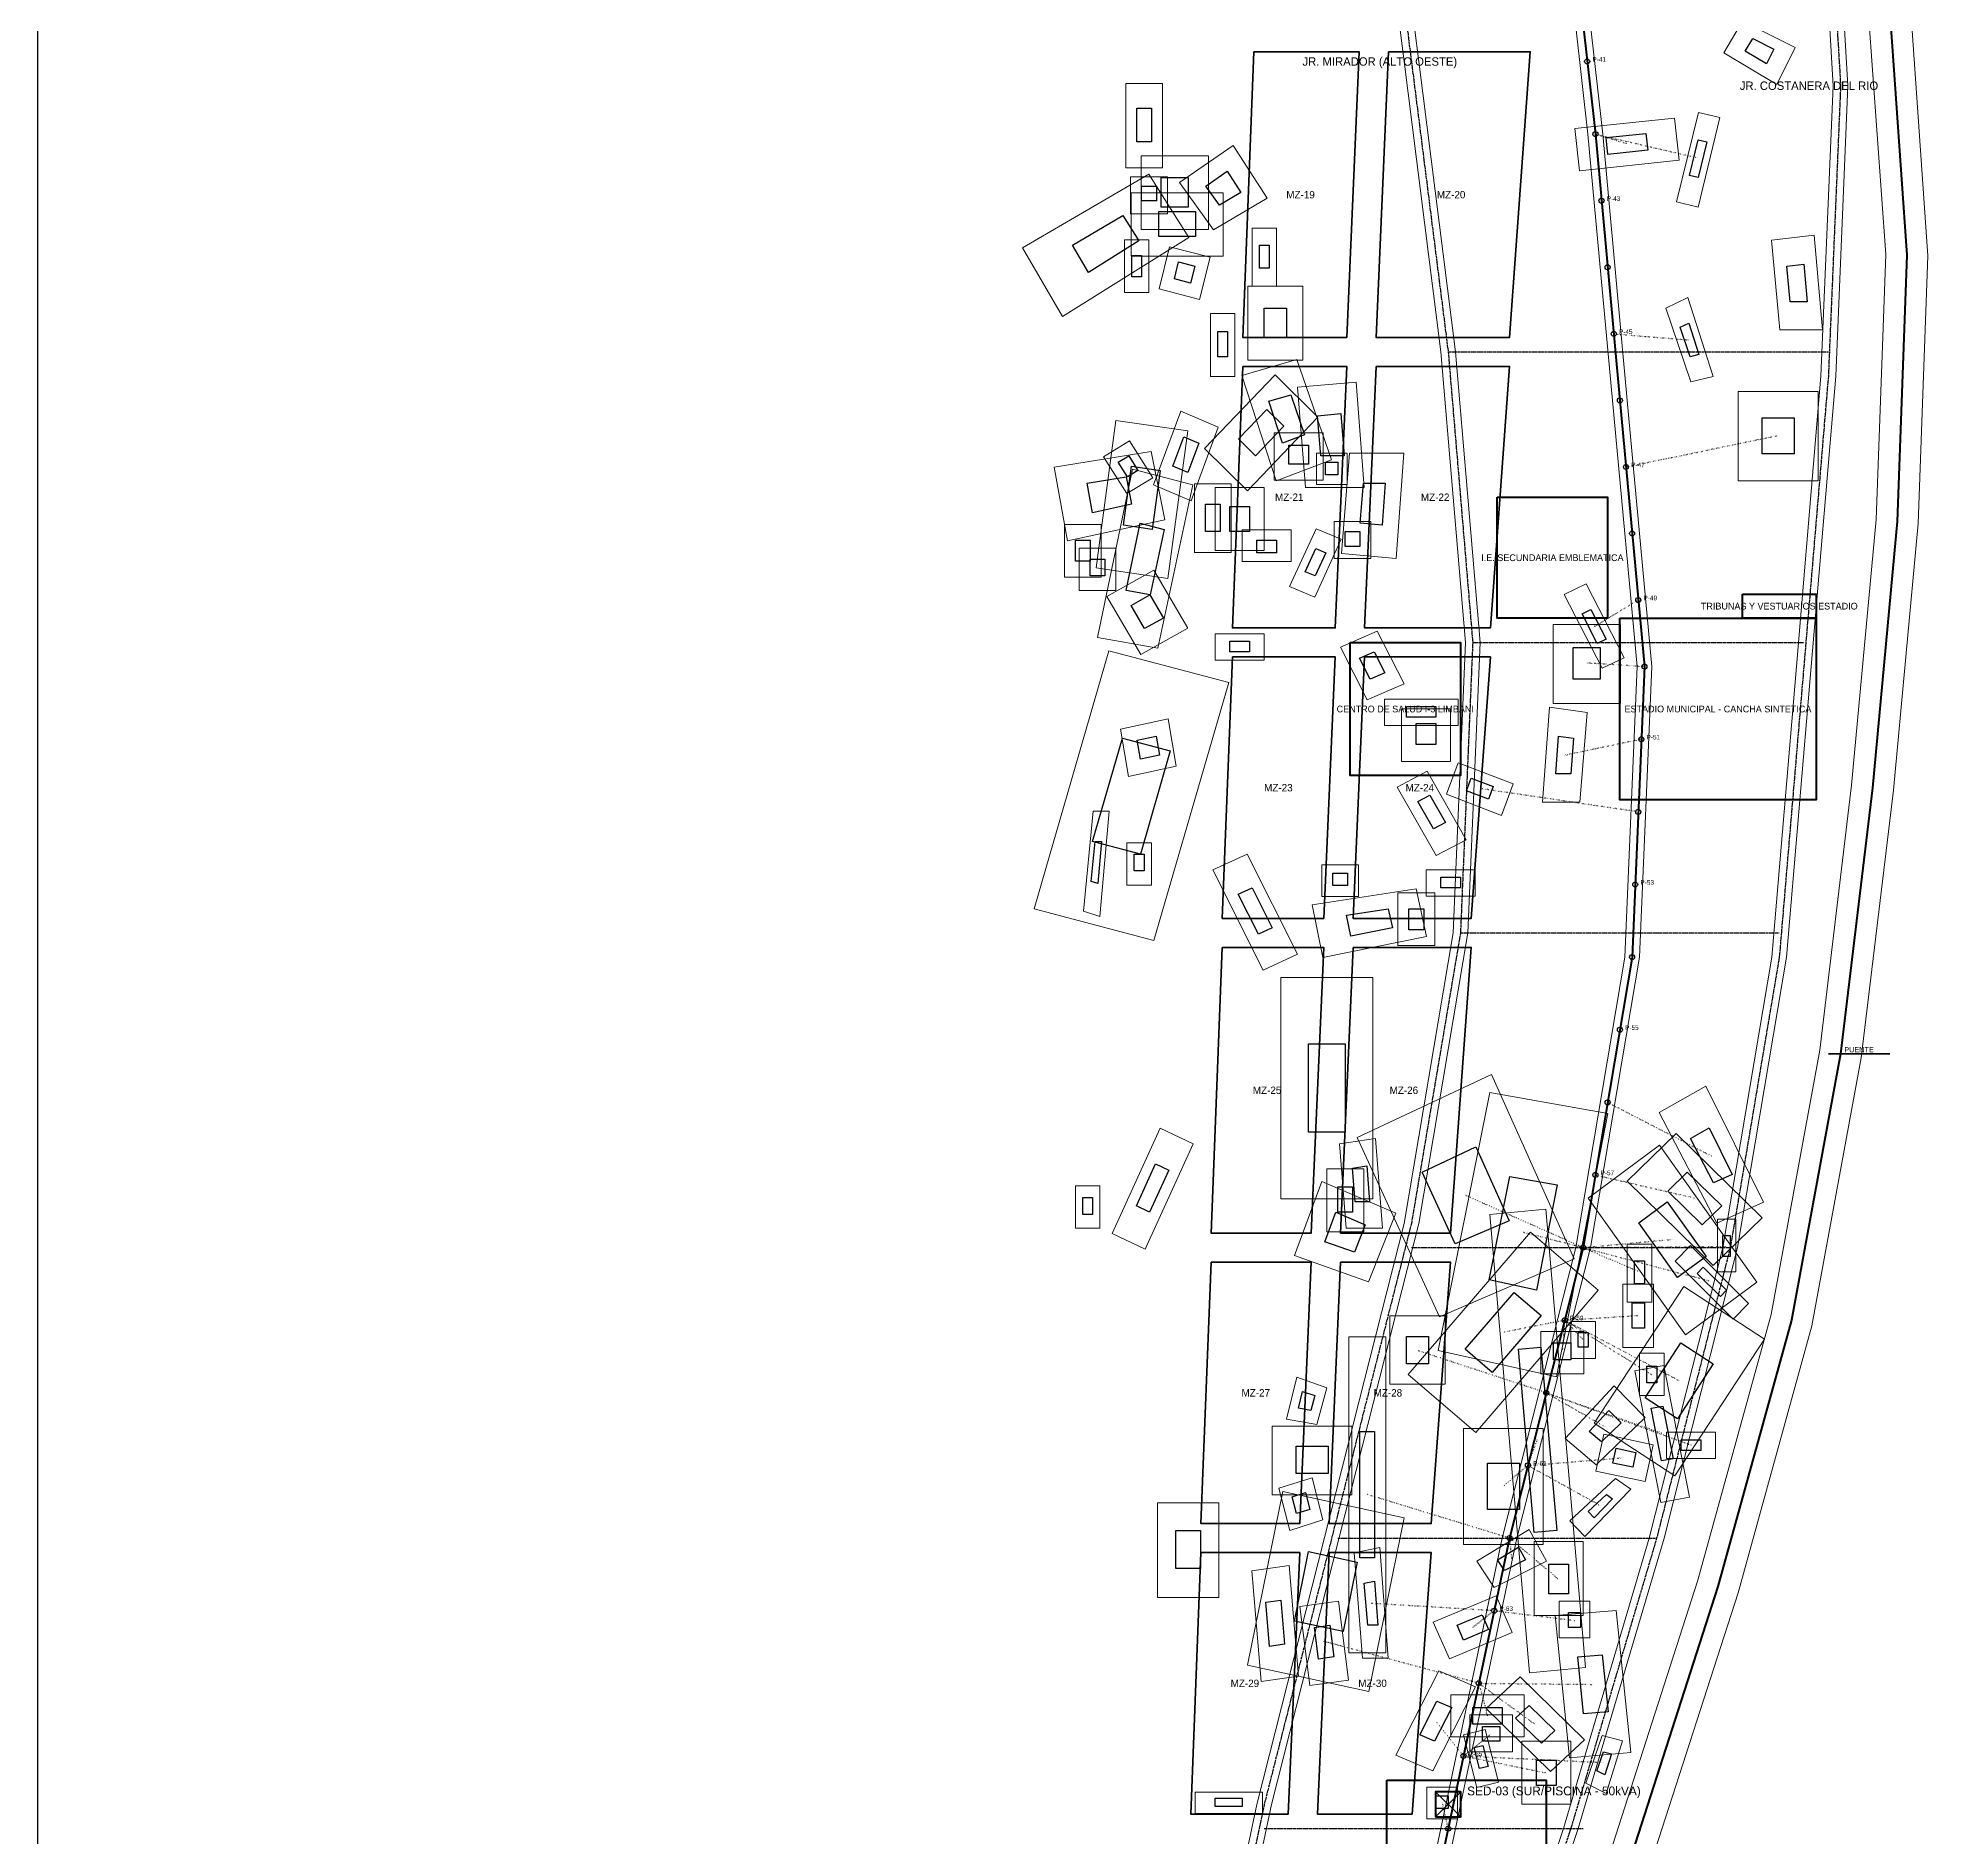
# Model space of a CAD drawing. Header units: metres. Extents: x 424745 to 426235, y 8434360 to 8437068.
# Drawn here: x 424745 to 425645, y 8434870 to 8435724 of the extents above; entities that cross this region are included whole.
import ezdxf
from ezdxf.enums import TextEntityAlignment as Align

# ---------------------------------------------------------------- set-up
doc = ezdxf.new("R2010")
doc.units = ezdxf.units.M
doc.linetypes.add('DASHED', pattern=[1.524, 1.27, -0.254])
doc.linetypes.add('DOT', pattern=[0.508, 0, -0.508])
for name, color, linetype in [('00_ORTOFOTO_SATELITAL', 7, 'Continuous'), ('03_VIAS_EJES', 8, 'DASHED'), ('14_ACOMETIDAS_DOMICILIARIAS', 50, 'DOT'), ('15_SUBESTACIONES_SED', 30, 'Continuous'), ('16_POSTES_PROYECTADOS', 2, 'Continuous'), ('17_TEXTOS_ROTULOS', 7, 'Continuous')]:
    doc.layers.add(name, color=color, linetype=linetype)
for name, color, linetype, lineweight in [('01_MANZANAS_ORGANICAS', 6, 'Continuous', 35), ('02_HUELLAS_EDIFICACIONES', 4, 'Continuous', 25), ('02_LOTES_PREDIALES', 7, 'Continuous', 15), ('03_VIAS_BORDES', 7, 'Continuous', 20), ('06_EQUIPAMIENTO_ESTADIO', 5, 'Continuous', 40), ('07_EQUIPAMIENTO_PISCINA', 30, 'Continuous', 40), ('08_EQUIPAMIENTO_CIVICO', 2, 'Continuous', 40), ('10_PUENTES_VEHICULARES', 1, 'Continuous', 35), ('10_RIO_CAUCE', 140, 'Continuous', 40), ('10_RIO_ORILLAS', 140, 'Continuous', 20), ('12_RED_PRIMARIA_MT', 1, 'Continuous', 50)]:
    doc.layers.add(name, color=color, linetype=linetype, lineweight=lineweight)
picture_1 = doc.add_image_def('image1.jpg', size_in_pixel=(1280, 2304))

msp = doc.modelspace()

# ---------------------------------------------------------------- linework, layer by layer
at = {"layer": '01_MANZANAS_ORGANICAS'}
for points in [[(425321.78, 8435717.71), (425371.8, 8435717.71), (425365.89, 8435582.16), (425316.53, 8435582.16)], [(425385.77, 8435717.71), (425453.04, 8435717.71), (425443.19, 8435582.16), (425379.85, 8435582.16)], [(425316.53, 8435568.38), (425365.89, 8435568.38), (425360.43, 8435444.31), (425311.68, 8435444.31)], [(425379.85, 8435568.38), (425443.19, 8435568.38), (425434.09, 8435444.31), (425374.4, 8435444.31)], [(425311.68, 8435430.53), (425360.43, 8435430.53), (425354.97, 8435306.46), (425306.83, 8435306.46)], [(425374.4, 8435430.53), (425434.09, 8435430.53), (425425, 8435306.46), (425368.94, 8435306.46)], [(425306.83, 8435292.68), (425354.97, 8435292.68), (425349.06, 8435157.13), (425301.57, 8435157.13)], [(425368.94, 8435292.68), (425425, 8435292.68), (425415.15, 8435157.13), (425363.03, 8435157.13)], [(425301.57, 8435143.34), (425349.06, 8435143.34), (425343.61, 8435019.28), (425296.72, 8435019.28)], [(425363.03, 8435143.34), (425415.15, 8435143.34), (425406.05, 8435019.28), (425357.57, 8435019.28)], [(425296.72, 8435005.5), (425343.61, 8435005.5), (425338.15, 8434881.43), (425291.87, 8434881.43)], [(425357.57, 8435005.5), (425406.05, 8435005.5), (425396.96, 8434881.43), (425352.12, 8434881.43)]]:
    msp.add_lwpolyline(points, close=True, dxfattribs=at)
at = {"layer": '02_HUELLAS_EDIFICACIONES'}
for points in [[(425565.12, 8435712), (425555.09, 8435718), (425558.59, 8435724), (425568.62, 8435719)], [(425273.22, 8435675), (425266.25, 8435675), (425266.25, 8435691), (425273.22, 8435691)], [(425489.91, 8435669), (425489, 8435677), (425507.91, 8435679), (425508.81, 8435671)], [(425532.69, 8435658), (425528.56, 8435659), (425532.75, 8435676), (425536.84, 8435675)], [(425275.56, 8435647), (425268.56, 8435647), (425268.56, 8435654), (425275.56, 8435654)], [(425290.69, 8435644), (425277.88, 8435644), (425277.88, 8435658), (425290.69, 8435658)], [(425305.47, 8435645), (425299, 8435654), (425309.22, 8435661), (425315.66, 8435651)], [(425243.28, 8435613), (425235.69, 8435626), (425259.66, 8435640), (425267.25, 8435628)], [(425294.19, 8435630), (425276.72, 8435630), (425276.72, 8435642), (425294.19, 8435642)], [(425329.09, 8435615), (425324.44, 8435615), (425324.44, 8435626), (425329.09, 8435626)], [(425268.56, 8435611), (425263.91, 8435611), (425263.91, 8435621), (425268.56, 8435621)], [(425291.78, 8435608), (425284.12, 8435610), (425286.09, 8435618), (425293.78, 8435616)], [(425576.34, 8435599), (425574.78, 8435616), (425582.84, 8435617), (425584.44, 8435599)], [(425337.25, 8435582), (425326.78, 8435582), (425326.78, 8435596), (425337.25, 8435596)], [(425309.31, 8435573), (425304.66, 8435573), (425304.66, 8435585), (425309.31, 8435585)], [(425528.84, 8435573), (425524.09, 8435587), (425528.28, 8435589), (425533.03, 8435574)], [(425335.38, 8435532), (425328.88, 8435552), (425339.34, 8435555), (425345.88, 8435536)], [(425322.69, 8435526), (425314.56, 8435534), (425327.94, 8435548), (425336.09, 8435540)], [(425353.56, 8435526), (425352.03, 8435545), (425363.16, 8435546), (425364.69, 8435526)], [(425578.22, 8435527), (425563.06, 8435527), (425563.06, 8435544), (425578.22, 8435544)], [(425290.56, 8435518), (425283.44, 8435521), (425288.62, 8435535), (425295.72, 8435532)], [(425347.72, 8435522), (425338.41, 8435522), (425338.41, 8435531), (425347.72, 8435531)], [(425261.91, 8435516), (425257.47, 8435523), (425262.44, 8435526), (425266.84, 8435519)], [(425273.62, 8435491), (425260, 8435493), (425263.78, 8435521), (425277.41, 8435519)], [(425361.69, 8435517), (425355.88, 8435517), (425355.88, 8435523), (425361.69, 8435523)], [(425245.31, 8435499), (425242.75, 8435513), (425261.19, 8435516), (425263.75, 8435503)], [(425382.66, 8435493), (425372.31, 8435494), (425373.81, 8435513), (425384.12, 8435513)], [(425305.81, 8435490), (425298.84, 8435490), (425298.84, 8435503), (425305.81, 8435503)], [(425319.78, 8435490), (425310.47, 8435490), (425310.47, 8435502), (425319.78, 8435502)], [(425272.66, 8435460), (425261.19, 8435462), (425267.81, 8435494), (425279.28, 8435491)], [(425244.12, 8435476), (425237.16, 8435476), (425237.16, 8435486), (425244.12, 8435486)], [(425332.59, 8435480), (425323.28, 8435480), (425323.28, 8435486), (425332.59, 8435486)], [(425350.91, 8435469), (425346.16, 8435471), (425351.19, 8435482), (425355.97, 8435480)], [(425372.16, 8435483), (425365.19, 8435483), (425365.19, 8435490), (425372.16, 8435490)], [(425251.12, 8435469), (425244.12, 8435469), (425244.12, 8435477), (425251.12, 8435477)], [(425270, 8435444), (425263.53, 8435455), (425272.44, 8435460), (425278.91, 8435449)], [(425484.84, 8435437), (425477.62, 8435451), (425481.81, 8435453), (425489.03, 8435439)], [(425319.78, 8435433), (425310.47, 8435433), (425310.47, 8435438), (425319.78, 8435438)], [(425377.06, 8435420), (425371.94, 8435430), (425378.94, 8435433), (425384.03, 8435423)], [(425486.25, 8435420), (425473.44, 8435420), (425473.44, 8435435), (425486.25, 8435435)], [(425408.25, 8435402), (425394.28, 8435402), (425394.28, 8435407), (425408.25, 8435407)], [(425268, 8435337), (425245.25, 8435343), (425259.44, 8435392), (425282.19, 8435386)], [(425268, 8435382), (425266.47, 8435391), (425275.53, 8435393), (425277.06, 8435384)], [(425408.25, 8435389), (425398.94, 8435389), (425398.94, 8435399), (425408.25, 8435399)], [(425472.25, 8435375), (425465.12, 8435375), (425466.47, 8435393), (425473.59, 8435392)], [(425407.03, 8435349), (425399.62, 8435362), (425405.34, 8435365), (425412.75, 8435352)], [(425433.16, 8435363), (425422.72, 8435367), (425424.97, 8435373), (425435.41, 8435369)], [(425247.72, 8435323), (425244.66, 8435324), (425246.47, 8435343), (425249.5, 8435343)], [(425269.75, 8435329), (425265.09, 8435329), (425265.09, 8435337), (425269.75, 8435337)], [(425323.97, 8435299), (425314.44, 8435318), (425320.97, 8435321), (425330.5, 8435302)], [(425366.34, 8435322), (425359.38, 8435322), (425359.38, 8435328), (425366.34, 8435328)], [(425419.91, 8435321), (425410.59, 8435321), (425410.59, 8435326), (425419.91, 8435326)], [(425367.88, 8435298), (425365.84, 8435308), (425385.56, 8435311), (425387.56, 8435302)], [(425402.44, 8435301), (425395.44, 8435301), (425395.44, 8435311), (425402.44, 8435311)], [(425365.19, 8435205), (425347.72, 8435205), (425347.72, 8435247), (425365.19, 8435247)], [(425540.03, 8435181), (425529.09, 8435202), (425537.94, 8435207), (425548.88, 8435185)], [(425417.38, 8435152), (425401.72, 8435186), (425427.25, 8435198), (425442.94, 8435163)], [(425272.38, 8435167), (425266.12, 8435170), (425275.22, 8435190), (425281.47, 8435187)], [(425369.84, 8435172), (425368.59, 8435188), (425375.44, 8435189), (425376.72, 8435172)], [(425534.56, 8435161), (425518.25, 8435177), (425527.56, 8435186), (425543.88, 8435170)], [(425368.69, 8435167), (425361.69, 8435167), (425361.69, 8435179), (425368.69, 8435179)], [(425455.94, 8435130), (425433.5, 8435135), (425443.28, 8435184), (425465.72, 8435180)], [(425245.28, 8435166), (425240.62, 8435166), (425240.62, 8435174), (425245.28, 8435174)], [(425369.53, 8435148), (425355.5, 8435153), (425360.69, 8435167), (425374.72, 8435161)], [(425522.97, 8435136), (425504.5, 8435162), (425518.06, 8435172), (425536.56, 8435146)], [(425547.94, 8435146), (425544.44, 8435146), (425544.44, 8435156), (425547.94, 8435156)], [(425507.19, 8435133), (425502.53, 8435133), (425502.53, 8435144), (425507.19, 8435144)], [(425543.28, 8435127), (425532.22, 8435138), (425535.12, 8435141), (425546.19, 8435130)], [(425434.97, 8435091), (425422.12, 8435102), (425445.31, 8435129), (425458.16, 8435118)], [(425507.19, 8435112), (425501.38, 8435112), (425501.38, 8435124), (425507.19, 8435124)], [(425404.75, 8435095), (425394.28, 8435095), (425394.28, 8435108), (425404.75, 8435108)], [(425472.28, 8435097), (425464.12, 8435097), (425464.12, 8435105), (425472.28, 8435105)], [(425480.44, 8435103), (425475.78, 8435103), (425475.78, 8435110), (425480.44, 8435110)], [(425522.88, 8435069), (425507.56, 8435079), (425524.56, 8435105), (425539.88, 8435095)], [(425454.91, 8435015), (425447.38, 8435102), (425458.03, 8435103), (425465.56, 8435016)], [(425513.03, 8435086), (425508.38, 8435086), (425508.38, 8435094), (425513.03, 8435094)], [(425348.81, 8435073), (425343.06, 8435074), (425345, 8435082), (425350.75, 8435080)], [(425486.84, 8435058), (425481, 8435063), (425490.31, 8435073), (425496.16, 8435067)], [(425515.38, 8435049), (425510.47, 8435074), (425515.94, 8435075), (425520.84, 8435050)], [(425379.16, 8435003), (425372.16, 8435003), (425372.16, 8435063), (425379.16, 8435063)], [(425533.97, 8435054), (425524.66, 8435054), (425524.66, 8435059), (425533.97, 8435059)], [(425357.03, 8435043), (425341.91, 8435043), (425341.91, 8435056), (425357.03, 8435056)], [(425501.66, 8435046), (425492.25, 8435048), (425493.78, 8435055), (425503.16, 8435053)], [(425447.84, 8435026), (425432.69, 8435026), (425432.69, 8435048), (425447.84, 8435048)], [(425342.03, 8435024), (425340, 8435032), (425346.28, 8435034), (425348.34, 8435026)], [(425483.34, 8435022), (425480.44, 8435025), (425489.16, 8435033), (425492.06, 8435031)], [(425296.5, 8434998), (425284.88, 8434998), (425284.88, 8435016), (425296.5, 8435016)], [(425364.16, 8434968), (425341.09, 8434973), (425347.78, 8435006), (425370.84, 8435001)], [(425440.81, 8434997), (425437.53, 8435002), (425447.47, 8435008), (425450.75, 8435002)], [(425471.12, 8434986), (425461.81, 8434986), (425461.81, 8435000), (425471.12, 8435000)], [(425375.88, 8434971), (425374.25, 8434991), (425379.12, 8434992), (425380.75, 8434971)], [(425329.25, 8434961), (425327.47, 8434982), (425334.59, 8434983), (425336.38, 8434962)], [(425352.47, 8434955), (425350.56, 8434970), (425357.88, 8434971), (425359.78, 8434956)], [(425421.31, 8434964), (425418.25, 8434971), (425430.19, 8434976), (425433.25, 8434969)], [(425476.94, 8434970), (425471.12, 8434970), (425471.12, 8434977), (425476.94, 8434977)], [(425478.31, 8434929), (425475.56, 8434956), (425487.19, 8434957), (425489.94, 8434930)], [(425407.56, 8434916), (425400.56, 8434919), (425408.72, 8434935), (425415.72, 8434932)], [(425458.31, 8434915), (425446.09, 8434927), (425452.5, 8434933), (425464.72, 8434921)], [(425439.69, 8434924), (425425.72, 8434924), (425425.72, 8434932), (425439.69, 8434932)], [(425438.53, 8434916), (425430.38, 8434916), (425430.38, 8434923), (425438.53, 8434923)], [(425428.88, 8434903), (425426.34, 8434913), (425430.44, 8434914), (425432.97, 8434904)], [(425465.28, 8434895), (425455.97, 8434895), (425455.97, 8434907), (425465.28, 8434907)], [(425488.47, 8434900), (425484.62, 8434902), (425487.75, 8434911), (425491.59, 8434910)], [(425316.31, 8434885), (425303.5, 8434885), (425303.5, 8434889), (425316.31, 8434889)], [(425414.06, 8434884), (425408.25, 8434884), (425408.25, 8434890), (425414.06, 8434890)]]:
    msp.add_lwpolyline(points, close=True, dxfattribs=at)
at = {"layer": '02_LOTES_PREDIALES'}
for points in [[(425570.025, 8435702.28), (425544.95, 8435717.28), (425553.7, 8435732.28), (425578.775, 8435719.78)], [(425278.455, 8435662.625), (425261.03, 8435662.625), (425261.03, 8435702.625), (425278.455, 8435702.625)], [(425532.675, 8435643.99), (425522.35, 8435646.49), (425532.825, 8435688.99), (425543.05, 8435686.49)], [(425476.425, 8435661.245), (425474.15, 8435681.245), (425521.425, 8435686.245), (425523.675, 8435666.245)], [(425302.68, 8435633.225), (425286.505, 8435655.725), (425312.055, 8435673.225), (425328.155, 8435648.225)], [(425300.305, 8435633.365), (425268.28, 8435633.365), (425268.28, 8435668.365), (425300.305, 8435668.365)], [(425231.025, 8435592.135), (425212.05, 8435624.635), (425271.975, 8435659.635), (425290.95, 8435629.635)], [(425280.825, 8435640.865), (425263.325, 8435640.865), (425263.325, 8435658.365), (425280.825, 8435658.365)], [(425307.315, 8435620.775), (425263.64, 8435620.775), (425263.64, 8435650.775), (425307.315, 8435650.775)], [(425272.055, 8435603.425), (425260.43, 8435603.425), (425260.43, 8435628.425), (425272.055, 8435628.425)], [(425332.585, 8435606.54), (425320.96, 8435606.54), (425320.96, 8435634.04), (425332.585, 8435634.04)], [(425571.465, 8435585.77), (425567.565, 8435628.27), (425587.715, 8435630.77), (425591.715, 8435585.77)], [(425296.055, 8435600.23), (425276.905, 8435605.23), (425281.83, 8435625.23), (425301.055, 8435620.23)], [(425345.125, 8435571.425), (425318.95, 8435571.425), (425318.95, 8435606.425), (425345.125, 8435606.425)], [(425529.275, 8435561.06), (425517.4, 8435596.06), (425527.875, 8435601.06), (425539.75, 8435563.56)], [(425312.82, 8435563.565), (425301.195, 8435563.565), (425301.195, 8435593.565), (425312.82, 8435593.565)], [(425332.41, 8435514.135), (425316.16, 8435564.135), (425342.31, 8435571.635), (425358.66, 8435524.135)], [(425318.76, 8435509.395), (425298.435, 8435529.395), (425331.885, 8435564.395), (425352.26, 8435544.395)], [(425346.39, 8435511), (425342.565, 8435558.5), (425370.39, 8435561), (425374.215, 8435511)], [(425589.605, 8435514.04), (425551.705, 8435514.04), (425551.705, 8435556.54), (425589.605, 8435556.54)], [(425292.045, 8435504.65), (425274.245, 8435512.15), (425287.195, 8435547.15), (425304.945, 8435539.65)], [(425281, 8435467.78), (425246.95, 8435472.78), (425256.4, 8435542.78), (425290.475, 8435537.78)], [(425354.71, 8435514.47), (425331.435, 8435514.47), (425331.435, 8435536.97), (425354.71, 8435536.97)], [(425233.415, 8435485.605), (425227.015, 8435520.605), (425273.115, 8435528.105), (425279.515, 8435495.605)], [(425261.535, 8435508.08), (425250.435, 8435525.58), (425262.86, 8435533.08), (425273.86, 8435515.58)], [(425366.07, 8435512.305), (425351.545, 8435512.305), (425351.545, 8435527.305), (425366.07, 8435527.305)], [(425389.335, 8435477.19), (425363.46, 8435479.69), (425367.21, 8435527.19), (425392.985, 8435527.19)], [(425276.32, 8435434.71), (425247.645, 8435439.71), (425264.195, 8435519.71), (425292.87, 8435512.21)], [(425311.045, 8435480.13), (425293.62, 8435480.13), (425293.62, 8435512.63), (425311.045, 8435512.63)], [(425326.77, 8435480.985), (425303.495, 8435480.985), (425303.495, 8435510.985), (425326.77, 8435510.985)], [(425249.37, 8435468.395), (425231.97, 8435468.395), (425231.97, 8435493.395), (425249.37, 8435493.395)], [(425339.58, 8435475.8), (425316.305, 8435475.8), (425316.305, 8435490.8), (425339.58, 8435490.8)], [(425350.7, 8435458.905), (425338.825, 8435463.905), (425351.4, 8435491.405), (425363.35, 8435486.405)], [(425377.395, 8435477.27), (425359.97, 8435477.27), (425359.97, 8435494.77), (425377.395, 8435494.77)], [(425256.385, 8435462.085), (425238.885, 8435462.085), (425238.885, 8435482.085), (425256.385, 8435482.085)], [(425268.185, 8435431.7), (425252.01, 8435459.2), (425274.285, 8435471.7), (425290.46, 8435444.2)], [(425487.105, 8435425.165), (425469.055, 8435460.165), (425479.53, 8435465.165), (425497.58, 8435430.165)], [(425495.865, 8435408.51), (425463.84, 8435408.51), (425463.84, 8435446.01), (425495.865, 8435446.01)], [(425326.77, 8435428.95), (425303.495, 8435428.95), (425303.495, 8435441.45), (425326.77, 8435441.45)], [(425375.68, 8435410.235), (425362.88, 8435435.235), (425380.38, 8435442.735), (425393.105, 8435417.735)], [(425274.435, 8435295.945), (425217.56, 8435310.945), (425253.035, 8435433.445), (425309.91, 8435418.445)], [(425418.735, 8435397.98), (425383.81, 8435397.98), (425383.81, 8435410.48), (425418.735, 8435410.48)], [(425262.375, 8435373.75), (425258.55, 8435396.25), (425281.2, 8435401.25), (425285.025, 8435378.75)], [(425415.24, 8435380.99), (425391.965, 8435380.99), (425391.965, 8435405.99), (425415.24, 8435405.99)], [(425476.6, 8435361.695), (425458.775, 8435361.695), (425462.15, 8435406.695), (425479.95, 8435404.195)], [(425408.305, 8435336.295), (425389.78, 8435368.795), (425404.08, 8435376.295), (425422.605, 8435343.795)], [(425439.34, 8435355.35), (425413.24, 8435365.35), (425418.865, 8435380.35), (425444.965, 8435370.35)], [(425248.695, 8435307.4), (425241.045, 8435309.9), (425245.57, 8435357.4), (425253.145, 8435357.4)], [(425273.275, 8435322.31), (425261.625, 8435322.31), (425261.625, 8435342.31), (425273.275, 8435342.31)], [(425326.235, 8435281.945), (425302.41, 8435329.445), (425318.735, 8435336.945), (425342.56, 8435289.445)], [(425371.575, 8435316.87), (425354.175, 8435316.87), (425354.175, 8435331.87), (425371.575, 8435331.87)], [(425426.93, 8435316.95), (425403.63, 8435316.95), (425403.63, 8435329.45), (425426.93, 8435329.45)], [(425354.635, 8435287.92), (425349.535, 8435312.92), (425398.835, 8435320.42), (425403.835, 8435297.92)], [(425407.705, 8435293.665), (425390.205, 8435293.665), (425390.205, 8435318.665), (425407.705, 8435318.665)], [(425378.3, 8435173.425), (425334.625, 8435173.425), (425334.625, 8435278.425), (425378.3, 8435278.425)], [(425409.985, 8435117.44), (425370.835, 8435202.44), (425434.66, 8435232.44), (425473.885, 8435144.94)], [(425465.45, 8435088.87), (425409.35, 8435101.37), (425433.8, 8435223.87), (425489.9, 8435213.87)], [(425541.62, 8435161.845), (425514.27, 8435214.345), (425536.395, 8435226.845), (425563.745, 8435171.845)], [(425270.265, 8435149.45), (425254.615, 8435156.95), (425277.365, 8435206.95), (425292.99, 8435199.45)], [(425539.825, 8435141.815), (425499.05, 8435181.815), (425522.325, 8435204.315), (425563.125, 8435164.315)], [(425365.64, 8435159.52), (425362.515, 8435199.52), (425379.64, 8435202.02), (425382.84, 8435159.52)], [(425526.645, 8435108.775), (425480.47, 8435173.775), (425514.37, 8435198.775), (425560.62, 8435133.775)], [(425373.955, 8435157.685), (425356.455, 8435157.685), (425356.455, 8435187.685), (425373.955, 8435187.685)], [(425248.775, 8435159.49), (425237.125, 8435159.49), (425237.125, 8435179.49), (425248.775, 8435179.49)], [(425376.175, 8435134.05), (425341.1, 8435146.55), (425354.075, 8435181.55), (425389.15, 8435166.55)], [(425452.585, 8434948.505), (425433.76, 8435166.005), (425460.385, 8435168.505), (425479.21, 8434951.005)], [(425427.23, 8435062.53), (425395.105, 8435090.03), (425453.08, 8435157.53), (425485.205, 8435130.03)], [(425550.565, 8435138.785), (425541.815, 8435138.785), (425541.815, 8435163.785), (425550.565, 8435163.785)], [(425510.685, 8435124.375), (425499.035, 8435124.375), (425499.035, 8435151.875), (425510.685, 8435151.875)], [(425549.4, 8435116.275), (425521.75, 8435143.775), (425529, 8435151.275), (425556.675, 8435123.775)], [(425521.635, 8435041.85), (425483.335, 8435066.85), (425525.835, 8435131.85), (425564.135, 8435106.85)], [(425511.555, 8435102.895), (425497.03, 8435102.895), (425497.03, 8435132.895), (425511.555, 8435132.895)], [(425412.595, 8435085.37), (425386.42, 8435085.37), (425386.42, 8435117.87), (425412.595, 8435117.87)], [(425483.965, 8435097.63), (425472.315, 8435097.63), (425472.315, 8435115.13), (425483.965, 8435115.13)], [(425384.425, 8434957.895), (425366.925, 8434957.895), (425366.925, 8435107.895), (425384.425, 8435107.895)], [(425478.4, 8435090.37), (425458, 8435090.37), (425458, 8435110.37), (425478.4, 8435110.37)], [(425516.555, 8435080.105), (425504.93, 8435080.105), (425504.93, 8435100.105), (425516.555, 8435100.105)], [(425351.69, 8435066.265), (425337.315, 8435068.765), (425342.165, 8435088.765), (425356.54, 8435083.765)], [(425514.975, 8435029.245), (425502.7, 8435091.745), (425516.375, 8435094.245), (425528.625, 8435031.745)], [(425484.245, 8435047.155), (425469.645, 8435059.655), (425492.92, 8435084.655), (425507.545, 8435069.655)], [(425368.385, 8435032.92), (425330.585, 8435032.92), (425330.585, 8435065.42), (425368.385, 8435065.42)], [(425459.21, 8435009.365), (425421.335, 8435009.365), (425421.335, 8435064.365), (425459.21, 8435064.365)], [(425507.6, 8435039.16), (425484.075, 8435044.16), (425487.9, 8435061.66), (425511.35, 8435056.66)], [(425540.96, 8435050.085), (425517.685, 8435050.085), (425517.685, 8435062.585), (425540.96, 8435062.585)], [(425338.835, 8435016.035), (425333.76, 8435036.035), (425349.46, 8435041.035), (425354.61, 8435021.035)], [(425478.99, 8435013.15), (425471.74, 8435020.65), (425493.54, 8435040.65), (425500.79, 8435035.65)], [(425376.475, 8434939.53), (425318.8, 8434952.03), (425335.525, 8435034.53), (425393.175, 8435022.03)], [(425305.23, 8434984.17), (425276.18, 8434984.17), (425276.18, 8435029.17), (425305.23, 8435029.17)], [(425435.83, 8434988.915), (425427.63, 8435001.415), (425452.48, 8435016.415), (425460.68, 8435001.415)], [(425373.465, 8434955.43), (425369.39, 8435005.43), (425381.565, 8435007.93), (425385.64, 8434955.43)], [(425478.125, 8434975.71), (425454.85, 8434975.71), (425454.85, 8435010.71), (425478.125, 8435010.71)], [(425325.26, 8434944.38), (425320.81, 8434996.88), (425338.61, 8434999.38), (425343.085, 8434946.88)], [(425348.435, 8434942.385), (425343.66, 8434979.885), (425361.96, 8434982.385), (425366.71, 8434944.885)], [(425414.65, 8434955.03), (425407, 8434972.53), (425436.85, 8434985.03), (425444.5, 8434967.53)], [(425471.665, 8434908.075), (425464.79, 8434975.575), (425493.865, 8434978.075), (425500.74, 8434910.575)], [(425481.32, 8434965.005), (425466.77, 8434965.005), (425466.77, 8434982.505), (425481.32, 8434982.505)], [(425406.705, 8434901.855), (425389.205, 8434909.355), (425409.605, 8434949.355), (425427.105, 8434941.855)], [(425462.69, 8434901.59), (425432.14, 8434931.59), (425448.165, 8434946.59), (425478.715, 8434916.59)], [(425450.19, 8434918.06), (425415.265, 8434918.06), (425415.265, 8434938.06), (425450.19, 8434938.06)], [(425444.665, 8434910.99), (425424.29, 8434910.99), (425424.29, 8434928.49), (425444.665, 8434928.49)], [(425427.74, 8434894.045), (425421.39, 8434919.045), (425431.64, 8434921.545), (425437.965, 8434896.545)], [(425472.255, 8434886.06), (425448.98, 8434886.06), (425448.98, 8434916.06), (425472.255, 8434916.06)], [(425489.025, 8434891.15), (425479.4, 8434896.15), (425487.225, 8434918.65), (425496.825, 8434916.15)], [(425325.955, 8434881.73), (425293.93, 8434881.73), (425293.93, 8434891.73), (425325.955, 8434891.73)], [(425418.41, 8434879.23), (425403.885, 8434879.23), (425403.885, 8434894.23), (425418.41, 8434894.23)]]:
    msp.add_lwpolyline(points, close=True, dxfattribs=at)
at = {"layer": '03_VIAS_BORDES'}
for points in [[(425428.03, 8436999.7), (425422.21, 8436884.83), (425414.06, 8436758.47), (425404.75, 8436620.62), (425398.93, 8436494.26), (425393.11, 8436367.9), (425387.29, 8436230.05), (425387.29, 8436092.2), (425398.93, 8435954.35), (425433.85, 8435862.45), (425468.77, 8435782.04), (425480.41, 8435678.66), (425492.05, 8435552.29), (425503.69, 8435425.93), (425497.87, 8435288.09), (425474.59, 8435150.24), (425439.67, 8435012.39), (425410.57, 8434874.54), (425381.47, 8434736.69), (425346.54, 8434598.84), (425317.44, 8434460.99)], [(425435.03, 8436999.7), (425429.21, 8436884.83), (425421.06, 8436758.47), (425411.75, 8436620.62), (425405.93, 8436494.26), (425400.11, 8436367.9), (425394.29, 8436230.05), (425394.29, 8436092.2), (425405.93, 8435954.35), (425440.85, 8435862.45), (425475.77, 8435782.04), (425487.41, 8435678.66), (425499.05, 8435552.29), (425510.69, 8435425.93), (425504.87, 8435288.09), (425481.59, 8435150.24), (425446.67, 8435012.39), (425417.57, 8434874.54), (425388.47, 8434736.69), (425353.54, 8434598.84), (425324.44, 8434460.99)], [(425358.18, 8436942.27), (425346.54, 8436804.42), (425329.08, 8436666.57), (425317.44, 8436528.72), (425311.62, 8436390.87), (425311.62, 8436253.02), (425323.26, 8436115.18), (425340.72, 8435977.33), (425375.65, 8435850.97), (425393.11, 8435713.12), (425410.57, 8435575.27), (425422.21, 8435437.42), (425416.39, 8435299.57), (425393.11, 8435161.72), (425358.18, 8435023.88), (425323.26, 8434886.03), (425294.16, 8434748.18), (425265.06, 8434610.33)], [(425365.18, 8436942.27), (425353.54, 8436804.42), (425336.08, 8436666.57), (425324.44, 8436528.72), (425318.62, 8436390.87), (425318.62, 8436253.02), (425330.26, 8436115.18), (425347.72, 8435977.33), (425382.65, 8435850.97), (425400.11, 8435713.12), (425417.57, 8435575.27), (425429.21, 8435437.42), (425423.39, 8435299.57), (425400.11, 8435161.72), (425365.18, 8435023.88), (425330.26, 8434886.03), (425301.16, 8434748.18), (425272.06, 8434610.33)], [(425544.43, 8436942.27), (425550.25, 8436781.44), (425556.07, 8436620.62), (425561.89, 8436459.8), (425565.39, 8436298.97), (425570.04, 8436138.15), (425577.03, 8435977.33), (425588.67, 8435839.48), (425596.81, 8435701.63), (425590.99, 8435563.78), (425579.35, 8435425.93), (425567.71, 8435288.09), (425544.43, 8435150.24), (425509.51, 8435012.39), (425468.77, 8434874.54), (425422.21, 8434736.69), (425369.83, 8434598.84)], [(425551.43, 8436942.27), (425557.25, 8436781.44), (425563.07, 8436620.62), (425568.89, 8436459.8), (425572.39, 8436298.97), (425577.04, 8436138.15), (425584.03, 8435977.33), (425595.67, 8435839.48), (425603.81, 8435701.63), (425597.99, 8435563.78), (425586.35, 8435425.93), (425574.71, 8435288.09), (425551.43, 8435150.24), (425516.51, 8435012.39), (425475.77, 8434874.54), (425429.21, 8434736.69), (425376.83, 8434598.84)]]:
    msp.add_lwpolyline(points, dxfattribs=at)
at = {"layer": '03_VIAS_EJES'}
for p, q in [((425414.07, 8435575.27), (425594.49, 8435575.27)), ((425425.71, 8435437.42), (425582.85, 8435437.42)), ((425419.89, 8435299.57), (425571.21, 8435299.57)), ((425396.61, 8435150.24), (425547.93, 8435150.24)), ((425361.68, 8435012.39), (425513.01, 8435012.39)), ((425326.76, 8434874.54), (425478.09, 8434874.54))]:
    msp.add_line(p, q, dxfattribs=at)
for points in [[(425431.53, 8436999.7), (425425.71, 8436884.83), (425417.56, 8436758.47), (425408.25, 8436620.62), (425402.43, 8436494.26), (425396.61, 8436367.9), (425390.79, 8436230.05), (425390.79, 8436092.2), (425402.43, 8435954.35), (425437.35, 8435862.45), (425472.27, 8435782.04), (425483.91, 8435678.66), (425495.55, 8435552.29), (425507.19, 8435425.93), (425501.37, 8435288.09), (425478.09, 8435150.24), (425443.17, 8435012.39), (425414.07, 8434874.54), (425384.97, 8434736.69), (425350.04, 8434598.84), (425320.94, 8434460.99)], [(425361.68, 8436942.27), (425350.04, 8436804.42), (425332.58, 8436666.57), (425320.94, 8436528.72), (425315.12, 8436390.87), (425315.12, 8436253.02), (425326.76, 8436115.18), (425344.22, 8435977.33), (425379.15, 8435850.97), (425396.61, 8435713.12), (425414.07, 8435575.27), (425425.71, 8435437.42), (425419.89, 8435299.57), (425396.61, 8435161.72), (425361.68, 8435023.88), (425326.76, 8434886.03), (425297.66, 8434748.18), (425268.56, 8434610.33)], [(425547.93, 8436942.27), (425553.75, 8436781.44), (425559.57, 8436620.62), (425565.39, 8436459.8), (425568.89, 8436298.97), (425573.54, 8436138.15), (425580.53, 8435977.33), (425592.17, 8435839.48), (425600.31, 8435701.63), (425594.49, 8435563.78), (425582.85, 8435425.93), (425571.21, 8435288.09), (425547.93, 8435150.24), (425513.01, 8435012.39), (425472.27, 8434874.54), (425425.71, 8434736.69), (425373.33, 8434598.84)]]:
    msp.add_lwpolyline(points, dxfattribs=at)
at = {"layer": '06_EQUIPAMIENTO_ESTADIO'}
for points in [[(425553.75, 8435460.4), (425588.67, 8435460.4), (425588.67, 8435448.91), (425553.75, 8435448.91)], [(425495.55, 8435448.91), (425588.67, 8435448.91), (425588.67, 8435362.75), (425495.55, 8435362.75)]]:
    msp.add_lwpolyline(points, close=True, dxfattribs=at)
at = {"layer": '07_EQUIPAMIENTO_PISCINA'}
msp.add_lwpolyline([(425384.97, 8434897.51), (425460.63, 8434897.51), (425460.63, 8434817.1), (425384.97, 8434817.1)], close=True, dxfattribs=at)
at = {"layer": '08_EQUIPAMIENTO_CIVICO'}
for points in [[(425437.35, 8435506.35), (425489.73, 8435506.35), (425489.73, 8435448.91), (425437.35, 8435448.91)], [(425367.51, 8435437.42), (425419.89, 8435437.42), (425419.89, 8435374.24), (425367.51, 8435374.24)]]:
    msp.add_lwpolyline(points, close=True, dxfattribs=at)
at = {"layer": '10_PUENTES_VEHICULARES'}
msp.add_line((425594.49, 8435242.14), (425623.6, 8435242.14), dxfattribs=at)
at = {"layer": '10_RIO_CAUCE'}
msp.add_lwpolyline([(425571.21, 8437011.19), (425573.54, 8436919.29), (425577.03, 8436804.42), (425580.53, 8436666.57), (425585.18, 8436540.21), (425588.67, 8436390.87), (425592.17, 8436253.02), (425596.82, 8436115.18), (425603.81, 8435977.33), (425615.45, 8435850.97), (425623.6, 8435736.09), (425631.74, 8435621.22), (425627.09, 8435494.86), (425615.45, 8435368.5), (425600.31, 8435242.14), (425577.03, 8435115.77), (425542.11, 8434989.41), (425501.37, 8434863.05), (425454.81, 8434736.69), (425402.43, 8434610.33), (425355.86, 8434495.46), (425338.4, 8434426.53)], dxfattribs=at)
at = {"layer": '10_RIO_ORILLAS'}
for points in [[(425581.2068, 8437011.4435), (425583.5354, 8436919.5937), (425587.0268, 8436804.6738), (425590.5232, 8436666.9377), (425595.1773, 8436540.4436), (425598.6668, 8436391.1238), (425602.1643, 8436253.3572), (425606.8072, 8436115.6864), (425613.7678, 8435978.2473), (425625.4249, 8435851.6777), (425633.575, 8435736.7969), (425641.7332, 8435620.8523), (425637.0478, 8435493.9427), (425625.379, 8435367.3103), (425610.1445, 8435240.3283), (425586.6687, 8435113.1063), (425551.6276, 8434986.3414), (425510.7533, 8434859.5925), (425464.0478, 8434732.8607), (425411.6974, 8434606.5729), (425365.5539, 8434493.0045), (425348.0939, 8434424.0745)], [(425561.2132, 8437010.9365), (425563.5446, 8436918.9863), (425567.0332, 8436804.1662), (425570.5368, 8436666.2023), (425575.1827, 8436539.9764), (425578.6732, 8436390.6162), (425582.1757, 8436252.6828), (425586.8328, 8436114.6736), (425593.8522, 8435976.4127), (425605.4751, 8435850.2623), (425613.625, 8435735.3831), (425621.7468, 8435621.5877), (425617.1322, 8435495.7773), (425605.521, 8435369.6897), (425590.4755, 8435243.9517), (425567.3913, 8435118.4337), (425532.5924, 8434992.4786), (425491.9867, 8434866.5075), (425445.5722, 8434740.5193), (425393.1626, 8434614.0871), (425346.1661, 8434497.9155), (425328.7061, 8434428.9855)]]:
    msp.add_lwpolyline(points, dxfattribs=at)
at = {"layer": '12_RED_PRIMARIA_MT'}
msp.add_lwpolyline([(425431.53, 8436999.7), (425425.71, 8436884.83), (425417.56, 8436758.47), (425408.25, 8436620.62), (425402.43, 8436494.26), (425396.61, 8436367.9), (425390.79, 8436230.05), (425390.79, 8436092.2), (425402.43, 8435954.35), (425437.35, 8435862.45), (425472.27, 8435782.04), (425483.91, 8435678.66), (425495.55, 8435552.29), (425507.19, 8435425.93), (425501.37, 8435288.09), (425478.09, 8435150.24), (425443.17, 8435012.39), (425414.07, 8434874.54), (425384.97, 8434736.69), (425350.04, 8434598.84), (425320.94, 8434460.99)], dxfattribs=at)
at = {"layer": '14_ACOMETIDAS_DOMICILIARIAS'}
for p, q in [((425483.91, 8435678.66), (425532.7, 8435667.34)), ((425483.91, 8435678.66), (425498.9, 8435674.17)), ((425492.64, 8435583.8825), (425528.55, 8435580.96)), ((425498.46, 8435520.7), (425570.63, 8435535.64)), ((425504.28, 8435457.52), (425483.33, 8435444.89)), ((425507.19, 8435425.93), (425479.84, 8435427.66)), ((425505.735, 8435391.47), (425469.35, 8435383.87)), ((425504.28, 8435357.01), (425429.04, 8435368.1)), ((425489.73, 8435219.165), (425538.97, 8435193.77)), ((425483.91, 8435184.7025), (425531.05, 8435173.79)), ((425478.09, 8435150.24), (425422.31, 8435175.04)), ((425478.09, 8435150.24), (425449.6, 8435157.42)), ((425478.09, 8435150.24), (425520.52, 8435154.15)), ((425478.09, 8435150.24), (425546.19, 8435150.81)), ((425478.09, 8435150.24), (425539.2, 8435134.15)), ((425478.09, 8435150.24), (425504.86, 8435138.75)), ((425469.36, 8435115.7775), (425440.13, 8435109.98)), ((425469.36, 8435115.7775), (425468.2, 8435101.42)), ((425469.36, 8435115.7775), (425504.28, 8435118.07)), ((425469.36, 8435115.7775), (425510.68, 8435089.93)), ((425469.36, 8435115.7775), (425523.71, 8435087.1)), ((425469.36, 8435115.7775), (425478.09, 8435106.58)), ((425460.63, 8435081.315), (425399.52, 8435101.42)), ((425460.63, 8435081.315), (425529.31, 8435056.61)), ((425460.63, 8435081.315), (425488.57, 8435065.23)), ((425460.63, 8435081.315), (425515.65, 8435062.17)), ((425451.9, 8435046.8525), (425456.46, 8435059.33)), ((425451.9, 8435046.8525), (425497.7, 8435050.56)), ((425451.9, 8435046.8525), (425440.26, 8435037.09)), ((425451.9, 8435046.8525), (425486.24, 8435027.9)), ((425443.17, 8435012.39), (425375.65, 8435033.07)), ((425443.17, 8435012.39), (425466.45, 8434992.86)), ((425443.17, 8435012.39), (425444.13, 8435002.39)), ((425435.895, 8434977.9275), (425377.49, 8434981.38)), ((425435.895, 8434977.9275), (425425.75, 8434969.98)), ((425435.895, 8434977.9275), (425474.02, 8434973.33)), ((425428.62, 8434943.465), (425355.16, 8434963.41)), ((425428.62, 8434943.465), (425455.39, 8434923.94)), ((425428.62, 8434943.465), (425432.69, 8434927.96)), ((425428.62, 8434943.465), (425482.74, 8434942.95)), ((425421.345, 8434909.0025), (425408.13, 8434925.43)), ((425421.345, 8434909.0025), (425434.44, 8434919.34)), ((425421.345, 8434909.0025), (425460.63, 8434900.96)), ((425421.345, 8434909.0025), (425488.1, 8434905.9)), ((425421.345, 8434909.0025), (425429.64, 8434908.97)), ((425414.07, 8434874.54), (425411.16, 8434887.18))]:
    msp.add_line(p, q, dxfattribs=at)
at = {"layer": '15_SUBESTACIONES_SED'}
for p, q in [((425408.07, 8434880.03), (425420.07, 8434892.03)), ((425408.07, 8434892.03), (425420.07, 8434880.03))]:
    msp.add_line(p, q, dxfattribs=at)
at = {"layer": '15_SUBESTACIONES_SED', "lineweight": 50}
msp.add_lwpolyline([(425408.07, 8434880.03), (425420.07, 8434880.03), (425420.07, 8434892.03), (425408.07, 8434892.03)], close=True, dxfattribs=at)
at = {"layer": '16_POSTES_PROYECTADOS'}
for centre in [(425480.03, 8435713.12), (425483.91, 8435678.66), (425486.82, 8435647.0675), (425489.73, 8435615.475), (425492.64, 8435583.8825), (425495.55, 8435552.29), (425498.46, 8435520.7), (425501.37, 8435489.11), (425504.28, 8435457.52), (425507.19, 8435425.93), (425505.735, 8435391.47), (425504.28, 8435357.01), (425502.825, 8435322.55), (425501.37, 8435288.09), (425495.55, 8435253.6275), (425489.73, 8435219.165), (425483.91, 8435184.7025), (425478.09, 8435150.24), (425469.36, 8435115.7775), (425460.63, 8435081.315), (425451.9, 8435046.8525), (425443.17, 8435012.39), (425435.895, 8434977.9275), (425428.62, 8434943.465), (425421.345, 8434909.0025), (425414.07, 8434874.54)]:
    msp.add_circle(centre, 1.2, dxfattribs=at)

# ---------------------------------------------------------------- texts
at = {"layer": '10_PUENTES_VEHICULARES'}
msp.add_text('PUENTE', height=2.5, dxfattribs=at).set_placement((425609.045, 8435244.14), align=Align.MIDDLE_CENTER)
at = {"layer": '15_SUBESTACIONES_SED'}
msp.add_text('SED-03 (SUR/PISCINA - 50kVA)', height=4.2, dxfattribs=at).set_placement((425423.07, 8434889.03), align=Align.BOTTOM_LEFT)
at = {"layer": '16_POSTES_PROYECTADOS'}
for s, p in [('P-41', (425482.53, 8435714.12)), ('P-43', (425489.32, 8435648.0675)), ('P-45', (425495.14, 8435584.8825)), ('P-47', (425500.96, 8435521.7)), ('P-49', (425506.78, 8435458.52)), ('P-51', (425508.235, 8435392.47)), ('P-53', (425505.325, 8435323.55)), ('P-55', (425498.05, 8435254.6275)), ('P-57', (425486.41, 8435185.7025)), ('P-59', (425471.86, 8435116.7775)), ('P-61', (425454.4, 8435047.8525)), ('P-63', (425438.395, 8434978.9275)), ('P-65', (425423.845, 8434910.0025))]:
    msp.add_text(s, height=2.2, dxfattribs=at).set_placement(p, align=Align.MIDDLE_LEFT)
at = {"layer": '17_TEXTOS_ROTULOS'}
for s, height, p in [('JR. MIRADOR (ALTO OESTE)', 4, (425381.61, 8435713.12)), ('JR. COSTANERA DEL RIO', 4, (425585.31, 8435701.63)), ('MZ-19', 3.5, (425344, 8435649.935)), ('MZ-20', 3.5, (425415.4625, 8435649.935)), ('MZ-21', 3.5, (425338.6325, 8435506.345)), ('MZ-22', 3.5, (425407.8825, 8435506.345)), ('I.E. SECUNDARIA EMBLEMATICA', 3.2, (425463.54, 8435477.63)), ('TRIBUNAS Y VESTUARIOS ESTADIO', 3.2, (425571.21, 8435454.655)), ('CENTRO DE SALUD I-3 LIMBANI', 3.2, (425393.7, 8435405.83)), ('ESTADIO MUNICIPAL - CANCHA SINTETICA', 3.2, (425542.11, 8435405.83)), ('MZ-23', 3.5, (425333.4775, 8435368.495)), ('MZ-24', 3.5, (425400.6075, 8435368.495)), ('MZ-25', 3.5, (425328.1075, 8435224.905)), ('MZ-26', 3.5, (425393.03, 8435224.905)), ('MZ-27', 3.5, (425322.74, 8435081.31)), ('MZ-28', 3.5, (425385.45, 8435081.31)), ('MZ-29', 3.5, (425317.5875, 8434943.465)), ('MZ-30', 3.5, (425378.175, 8434943.465))]:
    msp.add_text(s, height=height, dxfattribs=at).set_placement(p, align=Align.MIDDLE_CENTER)

# ---------------------------------------------------------------- pictures from other files: only their frames are drawn
at = {"layer": '00_ORTOFOTO_SATELITAL'}
image = msp.add_image(picture_1, insert=(424744.74, 8434410.45), size_in_units=(1489.98, 2646.69), dxfattribs=at)

doc.saveas('drawing.dxf')
